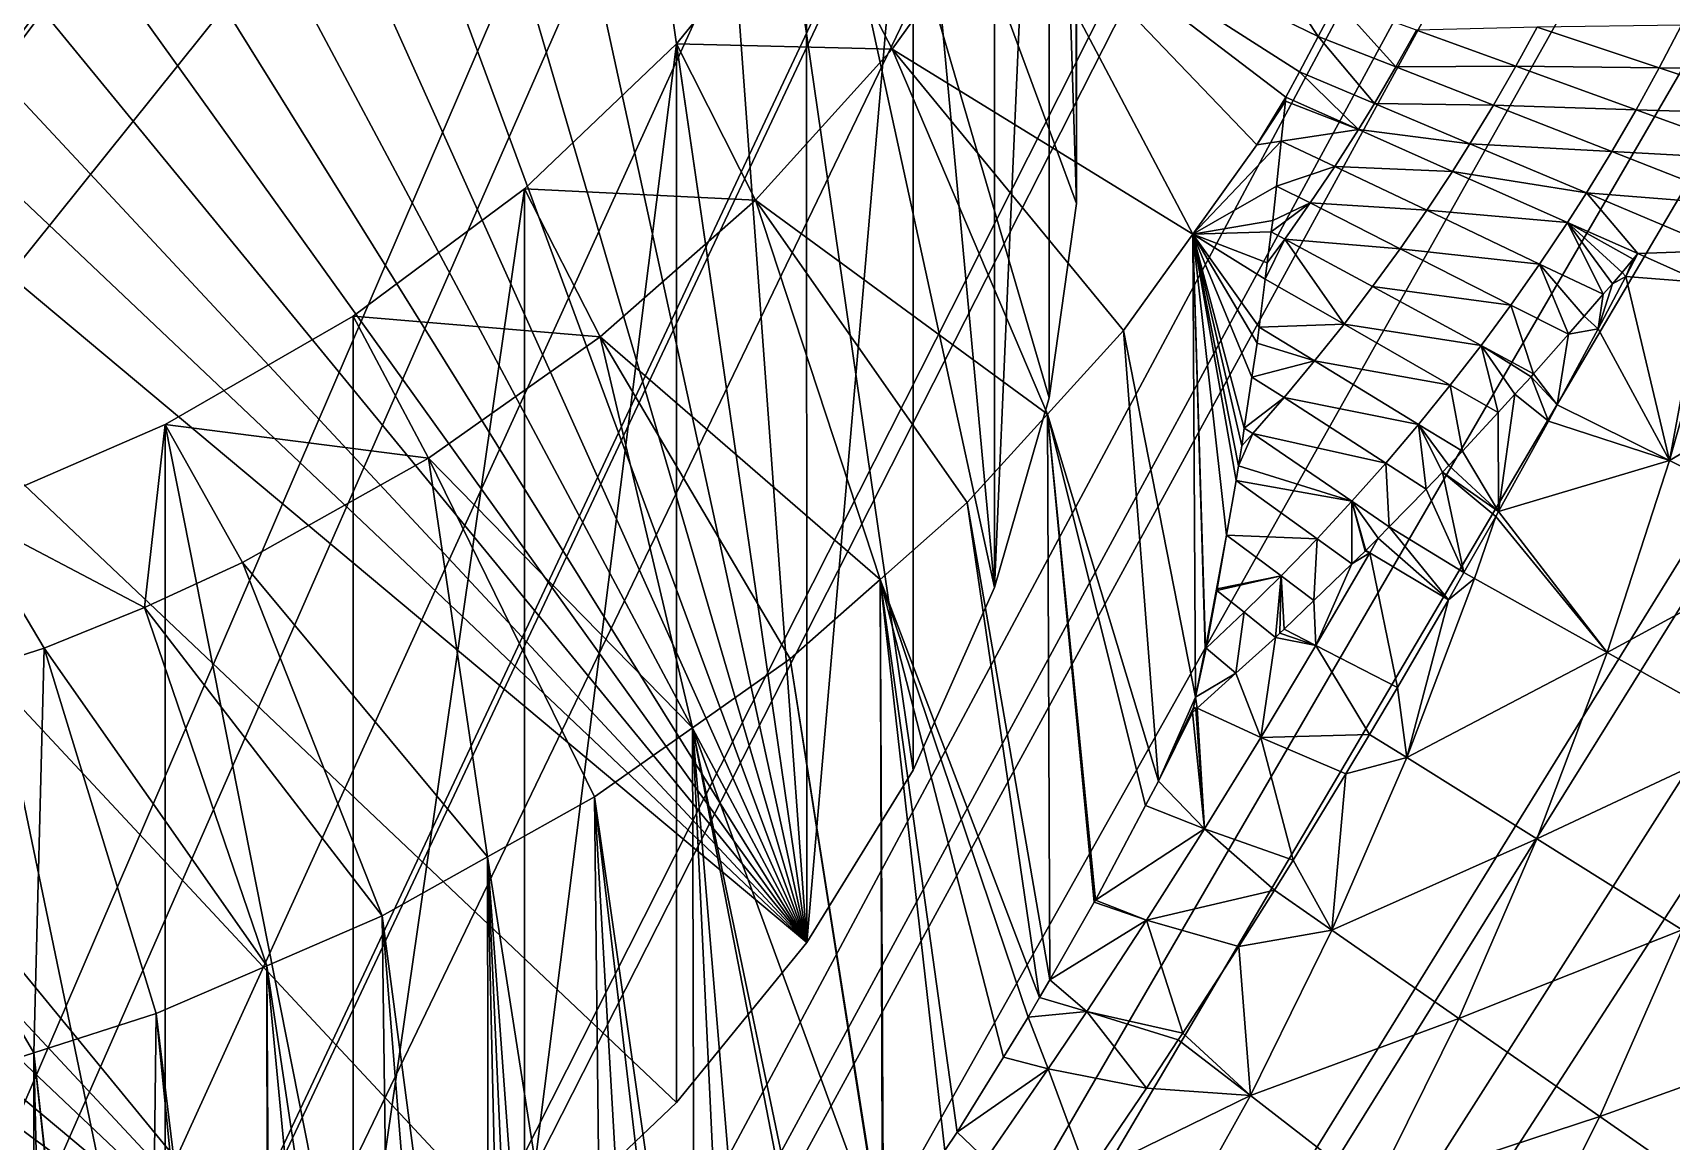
# Model space of a CAD drawing. Header units: metres. Extents: x -44.6 to 35.4, y -44.1 to 26.9.
# Drawn here: x -23.855 to -19.211, y 15.792 to 18.934 of the extents above; entities that cross this region are included whole.
import ezdxf

# ---------------------------------------------------------------- set-up
doc = ezdxf.new("R2010")
doc.units = ezdxf.units.M

msp = doc.modelspace()

# ---------------------------------------------------------------- linework, layer by layer
for points in [[(-25.93568, 23.221008, 94.34771), (-26.575577, 23.20302, 94.358101), (-21.661608, 16.355207, 98.311684)], [(-21.661608, 16.355207, 98.311684), (-25.298082, 23.170759, 94.376724), (-25.93568, 23.221008, 94.34771)], [(-21.661608, 16.355207, 98.311684), (-26.575577, 23.20302, 94.358101), (-27.208071, 23.117067, 94.407722)], [(-21.661608, 16.355207, 98.311684), (-24.672447, 23.053036, 94.444695), (-25.298082, 23.170759, 94.376724)], [(-27.208071, 23.117067, 94.407722), (-27.823574, 22.964453, 94.495834), (-21.661608, 16.355207, 98.311684)], [(-24.068256, 22.869621, 94.550583), (-24.672447, 23.053036, 94.444695), (-21.661608, 16.355207, 98.311684)], [(-21.661608, 16.355207, 98.311684), (-27.823574, 22.964453, 94.495834), (-28.412756, 22.747492, 94.621101)], [(-21.661608, 16.355207, 98.311684), (-23.494675, 22.623297, 94.692802), (-24.068256, 22.869621, 94.550583)], [(-28.412756, 22.747492, 94.621101), (-28.966686, 22.469471, 94.781616), (-21.661608, 16.355207, 98.311684)], [(-21.661608, 16.355207, 98.311684), (-22.960392, 22.317797, 94.869186), (-23.494675, 22.623297, 94.692802)], [(-22.946707, 15.130332, 99.018867), (-28.966686, 22.469471, 94.781616), (-29.476967, 22.134607, 94.974945)], [(-28.966686, 22.469471, 94.781616), (-22.461199, 15.491767, 98.810196), (-22.030657, 15.902132, 98.573265)], [(-28.966686, 22.469471, 94.781616), (-22.946707, 15.130332, 99.018867), (-22.461199, 15.491767, 98.810196)], [(-22.030657, 15.902132, 98.573265), (-21.661608, 16.355207, 98.311684), (-28.966686, 22.469471, 94.781616)], [(-22.473509, 21.95775, 95.077057), (-22.960392, 22.317797, 94.869186), (-21.661608, 16.355207, 98.311684)], [(-29.476967, 22.134607, 94.974945), (-29.935863, 21.747972, 95.198174), (-22.946707, 15.130332, 99.018867)], [(-20.897644, 22.004229, 101.978424), (-20.897642, 19.00423, 96.782272), (-20.896587, 18.449772, 97.102386)], [(-20.896587, 18.449772, 97.102386), (-20.896587, 21.449772, 102.298538), (-20.897644, 22.004229, 101.978424)], [(-21.661608, 16.355207, 98.311684), (-22.041407, 21.548616, 95.313271), (-22.473509, 21.95775, 95.077057)], [(-22.606426, 21.748842, 91.214554), (-32.586147, 15.548031, 91.214554), (-32.569546, 15.963713, 91.214554)], [(-32.582775, 15.131926, 91.214554), (-32.586147, 15.548031, 91.214554), (-22.606426, 21.748842, 91.214554)], [(-32.559437, 14.716676, 91.214554), (-32.582775, 15.131926, 91.214554), (-22.606426, 21.748842, 91.214554)], [(-22.606426, 21.748842, 91.214554), (-32.569546, 15.963713, 91.214554), (-32.533016, 16.377693, 91.214554)], [(-32.516205, 14.303558, 91.214554), (-32.559437, 14.716676, 91.214554), (-22.606426, 21.748842, 91.214554)], [(-22.606426, 21.748842, 91.214554), (-32.533016, 16.377693, 91.214554), (-32.476673, 16.788698, 91.214554)], [(-32.453209, 13.893842, 91.214554), (-32.516205, 14.303558, 91.214554), (-22.606426, 21.748842, 91.214554)], [(-22.606426, 21.748842, 91.214554), (-32.476673, 16.788698, 91.214554), (-32.400688, 17.195467, 91.214554)], [(-32.370647, 13.488786, 91.214554), (-32.453209, 13.893842, 91.214554), (-22.606426, 21.748842, 91.214554)], [(-22.606426, 21.748842, 91.214554), (-32.400688, 17.195467, 91.214554), (-32.305302, 17.596748, 91.214554)], [(-32.268772, 13.089636, 91.214554), (-32.370647, 13.488786, 91.214554), (-22.606426, 21.748842, 91.214554)], [(-22.606426, 21.748842, 91.214554), (-32.305302, 17.596748, 91.214554), (-32.1908, 17.99131, 91.214554)], [(-32.147896, 12.697619, 91.214554), (-32.268772, 13.089636, 91.214554), (-22.606426, 21.748842, 91.214554)], [(-22.606426, 21.748842, 91.214554), (-32.1908, 17.99131, 91.214554), (-32.057533, 18.377935, 91.214554)], [(-32.008389, 12.313941, 91.214554), (-32.147896, 12.697619, 91.214554), (-22.606426, 21.748842, 91.214554)], [(-22.606426, 21.748842, 91.214554), (-32.057533, 18.377935, 91.214554), (-31.90592, 18.75544, 91.214554)], [(-31.850681, 11.939779, 91.214554), (-32.008389, 12.313941, 91.214554), (-22.606426, 21.748842, 91.214554)], [(-22.606426, 21.748842, 91.214554), (-31.90592, 18.75544, 91.214554), (-31.73642, 19.12266, 91.214561)], [(-31.675259, 11.576286, 91.214554), (-31.850681, 11.939779, 91.214554), (-22.606426, 21.748842, 91.214554)], [(-31.482658, 11.224577, 91.214554), (-31.675259, 11.576286, 91.214554), (-22.606426, 21.748842, 91.214554)], [(-31.273474, 10.885734, 91.214554), (-31.482658, 11.224577, 91.214554), (-22.606426, 21.748842, 91.214554)], [(-31.048349, 10.560798, 91.214554), (-31.273474, 10.885734, 91.214554), (-22.606426, 21.748842, 91.214554)], [(-22.606426, 21.748842, 91.214554), (-30.812649, 10.256478, 91.214554), (-31.048349, 10.560798, 91.214554)], [(-30.812649, 10.256478, 91.214554), (-22.606426, 21.748842, 91.214554), (-22.129082, 21.408796, 91.214554)], [(-22.946707, 15.130332, 99.018867), (-29.935863, 21.747972, 95.198174), (-30.336418, 21.315434, 95.447899)], [(-22.041407, 21.548616, 95.313271), (-20.896587, 18.449772, 97.102386), (-20.897642, 19.00423, 96.782272)], [(-22.041407, 21.548616, 95.313271), (-21.129354, 17.361469, 97.730721), (-20.974216, 17.899405, 97.420143)], [(-20.974216, 17.899405, 97.420143), (-20.896587, 18.449772, 97.102386), (-22.041407, 21.548616, 95.313271)], [(-22.041407, 21.548616, 95.313271), (-21.661608, 16.355207, 98.311684), (-21.35965, 16.844124, 98.029411)], [(-21.35965, 16.844124, 98.029411), (-21.129354, 17.361469, 97.730721), (-22.041407, 21.548616, 95.313271)], [(-20.974216, 20.899405, 102.616295), (-20.896587, 21.449772, 102.298538), (-20.896587, 18.449772, 97.102386)], [(-22.129082, 21.408796, 91.214554), (-30.562969, 9.967408, 91.214554), (-30.812649, 10.256478, 91.214554)], [(-30.562969, 9.967408, 91.214554), (-22.129082, 21.408796, 91.214554), (-22.073425, 21.371313, 91.214554)], [(-22.073425, 21.371313, 91.214554), (-22.059523, 21.361952, 91.214554), (-30.562969, 9.967408, 91.214554)], [(-22.059523, 21.361952, 91.214554), (-21.645548, 21.083145, 91.214554), (-30.562969, 9.967408, 91.214554)], [(-30.336418, 21.315434, 95.447899), (-30.672558, 20.843542, 95.720345), (-22.946707, 15.130332, 99.018867)], [(-32.494915, -4.090965, 91.214554), (-21.645548, 21.083145, 91.214554), (-21.477617, 20.976406, 91.214554)], [(-30.562969, 9.967408, 91.214554), (-21.645548, 21.083145, 91.214554), (-32.494915, -4.090965, 91.214554)], [(-21.477617, 20.976406, 91.214554), (-21.155891, 20.771914, 91.214554), (-32.494915, -4.090965, 91.214554)], [(-21.129354, 17.361469, 97.730721), (-21.129354, 20.361469, 102.926872), (-20.974216, 20.899405, 102.616295)], [(-20.974216, 20.899405, 102.616295), (-20.974216, 17.899405, 97.420143), (-21.129354, 17.361469, 97.730721)], [(-20.896587, 18.449772, 97.102386), (-20.974216, 17.899405, 97.420143), (-20.974216, 20.899405, 102.616295)], [(-30.672558, 20.843542, 95.720345), (-30.939192, 20.339455, 96.011375), (-22.946707, 15.130332, 99.018867)], [(-32.494915, -4.090965, 91.214554), (-21.155891, 20.771914, 91.214554), (-20.875952, 20.604309, 91.214554)], [(-20.875952, 20.604309, 91.214554), (-20.860102, 20.594818, 91.214554), (-32.494915, -4.090965, 91.214554)], [(-20.860102, 20.594818, 91.214554), (-20.660181, 20.475122, 91.214554), (-32.494915, -4.090965, 91.214554)], [(-32.494915, -4.090965, 91.214554), (-20.660181, 20.475122, 91.214554), (-20.206511, 20.219816, 91.214554)], [(-21.35965, 19.844124, 103.225563), (-21.129354, 20.361469, 102.926872), (-21.129354, 17.361469, 97.730721)], [(-22.946707, 15.130332, 99.018867), (-30.939192, 20.339455, 96.011375), (-31.132275, 19.810812, 96.316589)], [(-20.206511, 20.219816, 91.214554), (-20.158503, 20.192801, 91.214554), (-32.494915, -4.090965, 91.214554)], [(-20.158503, 20.192801, 91.214554), (-19.650936, 19.924978, 91.214554), (-32.494915, -4.090965, 91.214554)], [(-32.494915, -4.090965, 91.214554), (-19.650936, 19.924978, 91.214554), (-19.514906, 19.857868, 91.214554)], [(-19.514906, 19.857868, 91.214554), (-19.447666, 19.824694, 91.214554), (-32.494915, -4.090965, 91.214554)], [(-21.661608, 16.355207, 98.311684), (-21.66161, 19.355207, 103.507835), (-21.35965, 19.844124, 103.225563)], [(-21.35965, 19.844124, 103.225563), (-21.35965, 16.844124, 98.029411), (-21.661608, 16.355207, 98.311684)], [(-21.129354, 17.361469, 97.730721), (-21.35965, 16.844124, 98.029411), (-21.35965, 19.844124, 103.225563)], [(-20.211655, 18.923191, 102.833504), (-20.816662, 19.839903, 103.227997), (-21.087421, 19.349184, 103.511314)], [(-20.211655, 18.923191, 102.833504), (-20.158617, 19.022753, 102.776024), (-20.816662, 19.839903, 103.227997)], [(-19.447666, 19.824694, 91.214554), (-19.137566, 19.671705, 91.214554), (-32.494915, -4.090965, 91.214554)], [(-22.946707, 15.130332, 99.018867), (-31.132275, 19.810812, 96.316589), (-31.248878, 19.265627, 96.631355)], [(-32.494915, -4.090965, 91.214554), (-19.137566, 19.671705, 91.214554), (-18.786144, 19.510136, 91.214554)], [(-18.786144, 19.510136, 91.214554), (-18.618469, 19.433048, 91.214554), (-32.494915, -4.090965, 91.214554)], [(-18.618469, 19.433048, 91.214554), (-18.093723, 19.209085, 91.214554), (-32.494915, -4.090965, 91.214554)], [(-21.418871, 18.887238, 103.778023), (-21.66161, 19.355207, 103.507835), (-22.030657, 18.902132, 103.769424)], [(-22.030657, 18.902132, 103.769424), (-21.66161, 19.355207, 103.507835), (-21.661608, 16.355207, 98.311684)], [(-21.418871, 18.887238, 103.778023), (-21.087421, 19.349184, 103.511314), (-21.66161, 19.355207, 103.507835)], [(-20.56732, 18.363358, 103.156723), (-21.087421, 19.349184, 103.511314), (-21.418871, 18.887238, 103.778023)], [(-21.087421, 19.349184, 103.511314), (-20.264975, 18.823101, 102.891289), (-20.211655, 18.923191, 102.833504)], [(-21.087421, 19.349184, 103.511314), (-20.385693, 18.616495, 103.010574), (-20.303434, 18.750904, 102.932968)], [(-20.303434, 18.750904, 102.932968), (-20.264975, 18.823101, 102.891289), (-21.087421, 19.349184, 103.511314)], [(-20.56732, 18.363358, 103.156723), (-20.385693, 18.616495, 103.010574), (-21.087421, 19.349184, 103.511314)], [(-31.248878, 19.265627, 96.631355), (-31.287239, 18.712164, 96.950897), (-22.946707, 15.130332, 99.018867)], [(-32.494915, -4.090965, 91.214554), (-18.093723, 19.209085, 91.214554), (-18.020308, 19.18013, 91.214554)], [(-18.020308, 19.18013, 91.214554), (-17.748207, 19.072813, 91.214554), (-32.494915, -4.090965, 91.214554)], [(-17.748207, 19.072813, 91.214554), (-17.563393, 18.999922, 91.214554), (-32.494915, -4.090965, 91.214554)], [(-32.494915, -4.090965, 91.214554), (-17.563393, 18.999922, 91.214554), (-8.667542, 15.624047, 91.214554)], [(-20.158617, 19.022753, 102.776024), (-20.211655, 18.923191, 102.833504), (-19.991432, 18.836857, 102.036125)], [(-19.991432, 18.836857, 102.036125), (-19.93317, 18.940912, 101.983482), (-20.158617, 19.022753, 102.776024)], [(-19.93317, 18.940912, 101.983482), (-19.651489, 18.838877, 101.21199), (-19.590614, 18.950043, 101.164253)], [(-19.244843, 18.834858, 100.425346), (-19.590614, 18.950043, 101.164253), (-19.651489, 18.838877, 101.21199)], [(-19.590614, 18.950043, 101.164253), (-19.244843, 18.834858, 100.425346), (-19.181837, 18.955366, 100.382637)], [(-18.774876, 18.831467, 99.681435), (-19.181837, 18.955366, 100.382637), (-19.244843, 18.834858, 100.425346)], [(-21.80699, 18.459673, 104.024872), (-22.030657, 18.902132, 103.769424), (-22.461199, 18.491766, 104.006348)], [(-22.030657, 18.902132, 103.769424), (-22.030657, 15.902132, 98.573265), (-22.461199, 15.491767, 98.810196)], [(-22.461199, 15.491767, 98.810196), (-22.461199, 18.491766, 104.006348), (-22.030657, 18.902132, 103.769424)], [(-22.030657, 18.902132, 103.769424), (-21.80699, 18.459673, 104.024872), (-21.418871, 18.887238, 103.778023)], [(-21.661608, 16.355207, 98.311684), (-22.030657, 15.902132, 98.573265), (-22.030657, 18.902132, 103.769424)], [(-20.211655, 18.923191, 102.833504), (-20.264975, 18.823101, 102.891289), (-20.052332, 18.733419, 102.088585)], [(-20.052332, 18.733419, 102.088585), (-19.991432, 18.836857, 102.036125), (-20.211655, 18.923191, 102.833504)], [(-19.651489, 18.838877, 101.21199), (-19.93317, 18.940912, 101.983482), (-19.991432, 18.836857, 102.036125)], [(-20.979021, 17.852465, 103.451683), (-21.418871, 18.887238, 103.778023), (-21.80699, 18.459673, 104.024872)], [(-21.418871, 18.887238, 103.778023), (-20.76366, 18.089716, 103.314713), (-20.56732, 18.363358, 103.156723)], [(-20.979021, 17.852465, 103.451683), (-20.76366, 18.089716, 103.314713), (-21.418871, 18.887238, 103.778023)], [(-20.264975, 18.823101, 102.891289), (-20.303434, 18.750904, 102.932968), (-20.097708, 18.659538, 102.126144)], [(-20.097708, 18.659538, 102.126144), (-20.052332, 18.733419, 102.088585), (-20.264975, 18.823101, 102.891289)], [(-19.715124, 18.728584, 101.259575), (-19.991432, 18.836857, 102.036125), (-20.052332, 18.733419, 102.088585)], [(-19.991432, 18.836857, 102.036125), (-19.715124, 18.728584, 101.259575), (-19.651489, 18.838877, 101.21199)], [(-19.310793, 18.715464, 100.467918), (-19.651489, 18.838877, 101.21199), (-19.715124, 18.728584, 101.259575)], [(-19.651489, 18.838877, 101.21199), (-19.310793, 18.715464, 100.467918), (-19.244843, 18.834858, 100.425346)], [(-18.842535, 18.700842, 99.718948), (-19.244843, 18.834858, 100.425346), (-19.310793, 18.715464, 100.467918)], [(-19.244843, 18.834858, 100.425346), (-18.842535, 18.700842, 99.718948), (-18.774876, 18.831467, 99.681435)], [(-20.304506, 18.739841, 102.917992), (-20.303434, 18.750904, 102.932968), (-20.385693, 18.616495, 103.010574)], [(-20.385693, 18.616495, 103.010574), (-20.316648, 18.626343, 102.768021), (-20.304506, 18.739841, 102.917992)], [(-20.097708, 18.659538, 102.126144), (-20.304506, 18.739841, 102.917992), (-20.316648, 18.626343, 102.768021)], [(-20.097708, 18.659538, 102.126144), (-20.303434, 18.750904, 102.932968), (-20.304506, 18.739841, 102.917992)], [(-19.781555, 18.619139, 101.307022), (-20.052332, 18.733419, 102.088585), (-20.097708, 18.659538, 102.126144)], [(-20.052332, 18.733419, 102.088585), (-19.781555, 18.619139, 101.307022), (-19.715124, 18.728584, 101.259575)], [(-19.379715, 18.597153, 100.510361), (-19.715124, 18.728584, 101.259575), (-19.781555, 18.619139, 101.307022)], [(-19.715124, 18.728584, 101.259575), (-19.379715, 18.597153, 100.510361), (-19.310793, 18.715464, 100.467918)], [(-22.946707, 15.130332, 99.018867), (-31.287239, 18.712164, 96.950897), (-31.246771, 18.158815, 97.27037)], [(-18.91341, 18.571518, 99.756348), (-19.310793, 18.715464, 100.467918), (-19.379715, 18.597153, 100.510361)], [(-19.310793, 18.715464, 100.467918), (-18.91341, 18.571518, 99.756348), (-18.842535, 18.700842, 99.718948)], [(-20.56732, 18.363358, 103.156723), (-20.330223, 18.499432, 102.600334), (-20.316648, 18.626343, 102.768021)], [(-20.385693, 18.616495, 103.010574), (-20.56732, 18.363358, 103.156723), (-20.316648, 18.626343, 102.768021)], [(-20.164713, 18.554916, 102.179459), (-20.316648, 18.626343, 102.768021), (-20.330223, 18.499432, 102.600334)], [(-20.316648, 18.626343, 102.768021), (-20.164713, 18.554916, 102.179459), (-20.097708, 18.659538, 102.126144)], [(-19.830992, 18.541086, 101.340996), (-20.097708, 18.659538, 102.126144), (-20.164713, 18.554916, 102.179459)], [(-20.097708, 18.659538, 102.126144), (-19.830992, 18.541086, 101.340996), (-19.781555, 18.619139, 101.307022)], [(-19.451647, 18.4799, 100.552696), (-19.781555, 18.619139, 101.307022), (-19.830992, 18.541086, 101.340996)], [(-19.781555, 18.619139, 101.307022), (-19.451647, 18.4799, 100.552696), (-19.379715, 18.597153, 100.510361)], [(-18.987526, 18.443472, 99.793655), (-19.379715, 18.597153, 100.510361), (-19.451647, 18.4799, 100.552696)], [(-19.379715, 18.597153, 100.510361), (-18.987526, 18.443472, 99.793655), (-18.91341, 18.571518, 99.756348)], [(-20.330223, 18.499432, 102.600334), (-20.234215, 18.4515, 102.2323), (-20.164713, 18.554916, 102.179459)], [(-19.903906, 18.430735, 101.389236), (-20.164713, 18.554916, 102.179459), (-20.234215, 18.4515, 102.2323)], [(-20.164713, 18.554916, 102.179459), (-19.903906, 18.430735, 101.389236), (-19.830992, 18.541086, 101.340996)], [(-19.505157, 18.396378, 100.583015), (-19.830992, 18.541086, 101.340996), (-19.903906, 18.430735, 101.389236)], [(-19.830992, 18.541086, 101.340996), (-19.505157, 18.396378, 100.583015), (-19.451647, 18.4799, 100.552696)], [(-22.247063, 18.071678, 104.248886), (-22.461199, 18.491766, 104.006348), (-22.946707, 18.130333, 104.215019)], [(-22.461199, 18.491766, 104.006348), (-22.461199, 15.491767, 98.810196), (-22.946707, 15.130332, 99.018867)], [(-22.946707, 15.130332, 99.018867), (-22.946707, 18.130333, 104.215019), (-22.461199, 18.491766, 104.006348)], [(-22.461199, 18.491766, 104.006348), (-22.247063, 18.071678, 104.248886), (-21.80699, 18.459673, 104.024872)], [(-20.34066, 18.401882, 102.471436), (-20.330223, 18.499432, 102.600334), (-20.56732, 18.363358, 103.156723)], [(-20.234215, 18.4515, 102.2323), (-20.330223, 18.499432, 102.600334), (-20.34066, 18.401882, 102.471436)], [(-21.45348, 17.384171, 103.722054), (-21.80699, 18.459673, 104.024872), (-22.247063, 18.071678, 104.248886)], [(-21.80699, 18.459673, 104.024872), (-21.206251, 17.60214, 103.596207), (-20.979021, 17.852465, 103.451683)], [(-21.45348, 17.384171, 103.722054), (-21.206251, 17.60214, 103.596207), (-21.80699, 18.459673, 104.024872)], [(-20.234215, 18.4515, 102.2323), (-20.34066, 18.401882, 102.471436), (-20.344776, 18.369619, 102.430862)], [(-20.344776, 18.369619, 102.430862), (-20.306257, 18.349237, 102.284698), (-20.234215, 18.4515, 102.2323)], [(-19.979425, 18.321863, 101.437065), (-20.234215, 18.4515, 102.2323), (-20.306257, 18.349237, 102.284698)], [(-20.234215, 18.4515, 102.2323), (-19.979425, 18.321863, 101.437065), (-19.903906, 18.430735, 101.389236)], [(-19.451647, 18.4799, 100.552696), (-19.505157, 18.396378, 100.583015), (-19.305691, 18.307791, 100.187416)], [(-19.451647, 18.4799, 100.552696), (-19.064911, 18.316679, 99.830872), (-18.987526, 18.443472, 99.793655)], [(-19.305691, 18.307791, 100.187416), (-19.064911, 18.316679, 99.830872), (-19.451647, 18.4799, 100.552696)], [(-20.56732, 18.363358, 103.156723), (-20.344776, 18.369619, 102.430862), (-20.34066, 18.401882, 102.471436)], [(-19.584045, 18.278435, 100.626091), (-19.903906, 18.430735, 101.389236), (-19.979425, 18.321863, 101.437065)], [(-19.903906, 18.430735, 101.389236), (-19.584045, 18.278435, 100.626091), (-19.505157, 18.396378, 100.583015)], [(-19.505157, 18.396378, 100.583015), (-19.584045, 18.278435, 100.626091), (-19.403606, 18.192825, 100.256943)], [(-19.505157, 18.396378, 100.583015), (-19.377907, 18.222221, 100.239731), (-19.350496, 18.254652, 100.219933)], [(-19.350496, 18.254652, 100.219933), (-19.318525, 18.29248, 100.196846), (-19.505157, 18.396378, 100.583015)], [(-19.403606, 18.192825, 100.256943), (-19.377907, 18.222221, 100.239731), (-19.505157, 18.396378, 100.583015)], [(-19.318525, 18.29248, 100.196846), (-19.305691, 18.307791, 100.187416), (-19.505157, 18.396378, 100.583015)], [(-20.55908, 17.051054, 100.89399), (-20.56732, 18.363358, 103.156723), (-20.76366, 18.089716, 103.314713)], [(-20.56732, 18.363358, 103.156723), (-20.356035, 18.28138, 102.319901), (-20.344776, 18.369619, 102.430862)], [(-20.56732, 18.363358, 103.156723), (-20.399464, 17.957933, 101.919235), (-20.384985, 18.054499, 102.034576)], [(-20.384985, 18.054499, 102.034576), (-20.379288, 18.09914, 102.090721), (-20.56732, 18.363358, 103.156723)], [(-20.56732, 18.363358, 103.156723), (-20.421186, 17.813076, 101.746201), (-20.399464, 17.957933, 101.919235)], [(-20.379288, 18.09914, 102.090721), (-20.361877, 18.235584, 102.262306), (-20.56732, 18.363358, 103.156723)], [(-20.56732, 18.363358, 103.156723), (-20.444471, 17.664516, 101.571312), (-20.437166, 17.706512, 101.618912)], [(-20.56732, 18.363358, 103.156723), (-20.471292, 17.510303, 101.396523), (-20.444471, 17.664516, 101.571312)], [(-20.437166, 17.706512, 101.618912), (-20.428644, 17.763346, 101.686798), (-20.56732, 18.363358, 103.156723)], [(-20.56732, 18.363358, 103.156723), (-20.531788, 17.187695, 101.040833), (-20.531544, 17.188915, 101.042152)], [(-20.531544, 17.188915, 101.042152), (-20.471292, 17.510303, 101.396523), (-20.56732, 18.363358, 103.156723)], [(-20.428644, 17.763346, 101.686798), (-20.421186, 17.813076, 101.746201), (-20.56732, 18.363358, 103.156723)], [(-20.361877, 18.235584, 102.262306), (-20.356035, 18.28138, 102.319901), (-20.56732, 18.363358, 103.156723)], [(-20.56732, 18.363358, 103.156723), (-20.55908, 17.051054, 100.89399), (-20.531788, 17.187695, 101.040833)], [(-20.306257, 18.349237, 102.284698), (-20.361877, 18.235584, 102.262306), (-20.138401, 18.108366, 101.531593)], [(-20.306257, 18.349237, 102.284698), (-20.356035, 18.28138, 102.319901), (-20.361877, 18.235584, 102.262306)], [(-20.356035, 18.28138, 102.319901), (-20.306257, 18.349237, 102.284698), (-20.344776, 18.369619, 102.430862)], [(-20.306257, 18.349237, 102.284698), (-20.057581, 18.214418, 101.484512), (-19.979425, 18.321863, 101.437065)], [(-20.138401, 18.108366, 101.531593), (-20.057581, 18.214418, 101.484512), (-20.306257, 18.349237, 102.284698)], [(-19.665703, 18.162243, 100.668808), (-19.979425, 18.321863, 101.437065), (-20.057581, 18.214418, 101.484512)], [(-19.979425, 18.321863, 101.437065), (-19.665703, 18.162243, 100.668808), (-19.584045, 18.278435, 100.626091)], [(-19.339422, 18.243391, 100.195091), (-19.305691, 18.307791, 100.187416), (-19.318525, 18.29248, 100.196846)], [(-19.122492, 18.226431, 99.857536), (-19.305691, 18.307791, 100.187416), (-19.339422, 18.243391, 100.195091)], [(-19.305691, 18.307791, 100.187416), (-19.122492, 18.226431, 99.857536), (-19.064911, 18.316679, 99.830872)], [(-19.584045, 18.278435, 100.626091), (-19.665703, 18.162243, 100.668808), (-19.502377, 18.079849, 100.323112)], [(-19.502377, 18.079849, 100.323112), (-19.457918, 18.130701, 100.293327), (-19.584045, 18.278435, 100.626091)], [(-19.457918, 18.130701, 100.293327), (-19.403606, 18.192825, 100.256943), (-19.584045, 18.278435, 100.626091)], [(-19.339422, 18.243391, 100.195091), (-19.350496, 18.254652, 100.219933), (-19.377907, 18.222221, 100.239731)], [(-19.318525, 18.29248, 100.196846), (-19.350496, 18.254652, 100.219933), (-19.339422, 18.243391, 100.195091)], [(-20.138401, 18.108366, 101.531593), (-20.361877, 18.235584, 102.262306), (-20.379288, 18.09914, 102.090721)], [(-19.750153, 18.047745, 100.711197), (-20.057581, 18.214418, 101.484512), (-20.138401, 18.108366, 101.531593)], [(-20.057581, 18.214418, 101.484512), (-19.750153, 18.047745, 100.711197), (-19.665703, 18.162243, 100.668808)], [(-19.377907, 18.222221, 100.239731), (-19.418255, 18.094347, 100.211113), (-19.339422, 18.243391, 100.195091)], [(-19.339422, 18.243391, 100.195091), (-19.418255, 18.094347, 100.211113), (-19.215719, 17.72193, 99.65786)], [(-19.377907, 18.222221, 100.239731), (-19.403606, 18.192825, 100.256943), (-19.418255, 18.094347, 100.211113)], [(-19.215719, 17.72193, 99.65786), (-19.122492, 18.226431, 99.857536), (-19.339422, 18.243391, 100.195091)], [(-19.215719, 17.72193, 99.65786), (-19.078848, 18.207047, 99.788811), (-19.122492, 18.226431, 99.857536)], [(-18.68568, 18.032434, 99.169647), (-19.078848, 18.207047, 99.788811), (-19.215719, 17.72193, 99.65786)], [(-31.246771, 18.158815, 97.27037), (-31.128092, 17.613966, 97.584938), (-22.946707, 15.130332, 99.018867)], [(-19.665703, 18.162243, 100.668808), (-19.750153, 18.047745, 100.711197), (-19.601048, 17.966984, 100.389214)], [(-19.601048, 17.966984, 100.389214), (-19.502377, 18.079849, 100.323112), (-19.665703, 18.162243, 100.668808)], [(-19.403606, 18.192825, 100.256943), (-19.457918, 18.130701, 100.293327), (-19.418255, 18.094347, 100.211113)], [(-22.733751, 17.727964, 104.447327), (-22.946707, 18.130333, 104.215019), (-23.479824, 17.823307, 104.392281)], [(-23.479824, 17.823307, 104.392281), (-22.946707, 18.130333, 104.215019), (-22.946707, 15.130332, 99.018867)], [(-22.946707, 18.130333, 104.215019), (-22.733751, 17.727964, 104.447327), (-22.247063, 18.071678, 104.248886)], [(-19.418255, 18.094347, 100.211113), (-19.457918, 18.130701, 100.293327), (-19.502377, 18.079849, 100.323112)], [(-21.984867, 16.964224, 103.964516), (-22.247063, 18.071678, 104.248886), (-22.733751, 17.727964, 104.447327)], [(-22.247063, 18.071678, 104.248886), (-21.70809, 17.159691, 103.851662), (-21.45348, 17.384171, 103.722054)], [(-21.984867, 16.964224, 103.964516), (-21.70809, 17.159691, 103.851662), (-22.247063, 18.071678, 104.248886)], [(-20.76366, 18.089716, 103.314713), (-20.979021, 17.852465, 103.451683), (-20.664099, 16.813074, 100.810867)], [(-20.76366, 18.089716, 103.314713), (-20.664099, 16.813074, 100.810867), (-20.55908, 17.051054, 100.89399)], [(-20.221914, 18.003679, 101.5783), (-20.379288, 18.09914, 102.090721), (-20.384985, 18.054499, 102.034576)], [(-20.379288, 18.09914, 102.090721), (-20.221914, 18.003679, 101.5783), (-20.138401, 18.108366, 101.531593)], [(-19.837412, 17.934908, 100.753273), (-20.138401, 18.108366, 101.531593), (-20.221914, 18.003679, 101.5783)], [(-20.138401, 18.108366, 101.531593), (-19.837412, 17.934908, 100.753273), (-19.750153, 18.047745, 100.711197)], [(-19.502377, 18.079849, 100.323112), (-19.601048, 17.966984, 100.389214), (-19.533991, 17.879677, 100.229187)], [(-19.502377, 18.079849, 100.323112), (-19.533991, 17.879677, 100.229187), (-19.418255, 18.094347, 100.211113)], [(-19.418255, 18.094347, 100.211113), (-19.533991, 17.879677, 100.229187), (-19.215719, 17.72193, 99.65786)], [(-20.221914, 18.003679, 101.5783), (-20.384985, 18.054499, 102.034576), (-20.399464, 17.957933, 101.919235)], [(-19.750153, 18.047745, 100.711197), (-19.837412, 17.934908, 100.753273), (-19.70195, 17.857378, 100.449173)], [(-19.70195, 17.857378, 100.449173), (-19.653971, 17.909292, 100.420929), (-19.750153, 18.047745, 100.711197)], [(-19.653971, 17.909292, 100.420929), (-19.608007, 17.959023, 100.393875), (-19.750153, 18.047745, 100.711197)], [(-19.608007, 17.959023, 100.393875), (-19.601048, 17.966984, 100.389214), (-19.750153, 18.047745, 100.711197)], [(-19.215719, 17.72193, 99.65786), (-18.783983, 17.507969, 98.997093), (-18.68568, 18.032434, 99.169647)], [(-20.399464, 17.957933, 101.919235), (-20.308159, 17.900335, 101.624649), (-20.221914, 18.003679, 101.5783)], [(-19.927504, 17.823698, 100.795029), (-20.221914, 18.003679, 101.5783), (-20.308159, 17.900335, 101.624649)], [(-20.221914, 18.003679, 101.5783), (-19.927504, 17.823698, 100.795029), (-19.837412, 17.934908, 100.753273)], [(-20.308159, 17.900335, 101.624649), (-20.399464, 17.957933, 101.919235), (-20.421186, 17.813076, 101.746201)], [(-19.837412, 17.934908, 100.753273), (-19.927504, 17.823698, 100.795029), (-19.80311, 17.747925, 100.508713)], [(-19.80311, 17.747925, 100.508713), (-19.70195, 17.857378, 100.449173), (-19.837412, 17.934908, 100.753273)], [(-19.608007, 17.959023, 100.393875), (-19.653971, 17.909292, 100.420929), (-19.559275, 17.832777, 100.233139)], [(-19.601048, 17.966984, 100.389214), (-19.608007, 17.959023, 100.393875), (-19.533991, 17.879677, 100.229187)], [(-19.559275, 17.832777, 100.233139), (-19.533991, 17.879677, 100.229187), (-19.608007, 17.959023, 100.393875)], [(-20.421186, 17.813076, 101.746201), (-20.397179, 17.798317, 101.670647), (-20.308159, 17.900335, 101.624649)], [(-20.020456, 17.714092, 100.836487), (-20.308159, 17.900335, 101.624649), (-20.397179, 17.798317, 101.670647)], [(-20.308159, 17.900335, 101.624649), (-20.020456, 17.714092, 100.836487), (-19.927504, 17.823698, 100.795029)], [(-19.653971, 17.909292, 100.420929), (-19.70195, 17.857378, 100.449173), (-19.700544, 17.577152, 100.24691)], [(-19.700544, 17.577152, 100.24691), (-19.559275, 17.832777, 100.233139), (-19.653971, 17.909292, 100.420929)], [(-19.215719, 17.72193, 99.65786), (-19.533991, 17.879677, 100.229187), (-19.559275, 17.832777, 100.233139)], [(-20.972559, 16.249601, 100.685638), (-20.979021, 17.852465, 103.451683), (-21.206251, 17.60214, 103.596207)], [(-20.979021, 17.852465, 103.451683), (-20.843105, 16.475168, 100.740036), (-20.70076, 16.743868, 100.796364)], [(-20.70076, 16.743868, 100.796364), (-20.664099, 16.813074, 100.810867), (-20.979021, 17.852465, 103.451683)], [(-20.979021, 17.852465, 103.451683), (-20.972559, 16.249601, 100.685638), (-20.846527, 16.469206, 100.738602)], [(-20.846527, 16.469206, 100.738602), (-20.843105, 16.475168, 100.740036), (-20.979021, 17.852465, 103.451683)], [(-19.700544, 17.577152, 100.24691), (-19.70195, 17.857378, 100.449173), (-19.80311, 17.747925, 100.508713)], [(-23.479824, 17.823307, 104.392281), (-24.052465, 17.575346, 104.535439), (-23.538128, 17.304388, 104.691879)], [(-24.052465, 17.575346, 104.535439), (-23.479824, 17.823307, 104.392281), (-23.479824, 14.823307, 99.196129)], [(-23.538128, 17.304388, 104.691879), (-23.261148, 17.432705, 104.617798), (-23.479824, 17.823307, 104.392281)], [(-23.479824, 17.823307, 104.392281), (-23.261148, 17.432705, 104.617798), (-22.733751, 17.727964, 104.447327)], [(-22.946707, 15.130332, 99.018867), (-23.479824, 14.823307, 99.196129), (-23.479824, 17.823307, 104.392281)], [(-20.397179, 17.798317, 101.670647), (-20.428644, 17.763346, 101.686798), (-20.437166, 17.706512, 101.618912)], [(-20.437166, 17.706512, 101.618912), (-20.116306, 17.606073, 100.877632), (-20.397179, 17.798317, 101.670647)], [(-20.428644, 17.763346, 101.686798), (-20.397179, 17.798317, 101.670647), (-20.421186, 17.813076, 101.746201)], [(-20.397179, 17.798317, 101.670647), (-20.116306, 17.606073, 100.877632), (-20.020456, 17.714092, 100.836487)], [(-19.927504, 17.823698, 100.795029), (-20.020456, 17.714092, 100.836487), (-19.906107, 17.640421, 100.564224)], [(-19.906107, 17.640421, 100.564224), (-19.859442, 17.688089, 100.540428), (-19.927504, 17.823698, 100.795029)], [(-19.859442, 17.688089, 100.540428), (-19.841059, 17.706867, 100.531052), (-19.927504, 17.823698, 100.795029)], [(-19.841059, 17.706867, 100.531052), (-19.80311, 17.747925, 100.508713), (-19.927504, 17.823698, 100.795029)], [(-19.215719, 17.72193, 99.65786), (-19.559275, 17.832777, 100.233139), (-19.700544, 17.577152, 100.24691)], [(-19.700544, 17.577152, 100.24691), (-19.80311, 17.747925, 100.508713), (-19.841059, 17.706867, 100.531052)], [(-22.733751, 17.727964, 104.447327), (-23.261148, 17.432705, 104.617798), (-22.566654, 16.597786, 104.176071)], [(-22.733751, 17.727964, 104.447327), (-22.263086, 16.767736, 104.07795), (-21.984867, 16.964224, 103.964516)], [(-22.566654, 16.597786, 104.176071), (-22.263086, 16.767736, 104.07795), (-22.733751, 17.727964, 104.447327)], [(-20.116306, 17.606073, 100.877632), (-20.437166, 17.706512, 101.618912), (-20.444471, 17.664516, 101.571312)], [(-20.020456, 17.714092, 100.836487), (-20.116306, 17.606073, 100.877632), (-20.010397, 17.533894, 100.617416)], [(-20.010397, 17.533894, 100.617416), (-19.906107, 17.640421, 100.564224), (-20.020456, 17.714092, 100.836487)], [(-19.841059, 17.706867, 100.531052), (-19.859442, 17.688089, 100.540428), (-19.700544, 17.577152, 100.24691)], [(-19.700544, 17.577152, 100.24691), (-19.392365, 17.176933, 99.514656), (-19.215719, 17.72193, 99.65786)], [(-18.783983, 17.507969, 98.997093), (-19.215719, 17.72193, 99.65786), (-19.392365, 17.176933, 99.514656)], [(-20.21509, 17.499622, 100.91848), (-20.444471, 17.664516, 101.571312), (-20.471292, 17.510303, 101.396523)], [(-20.444471, 17.664516, 101.571312), (-20.21509, 17.499622, 100.91848), (-20.116306, 17.606073, 100.877632)], [(-19.859442, 17.688089, 100.540428), (-19.906107, 17.640421, 100.564224), (-19.798796, 17.403749, 100.250916)], [(-19.798796, 17.403749, 100.250916), (-19.708481, 17.563145, 100.247231), (-19.859442, 17.688089, 100.540428)], [(-19.708481, 17.563145, 100.247231), (-19.700544, 17.577152, 100.24691), (-19.859442, 17.688089, 100.540428)], [(-24.052465, 14.575346, 99.339287), (-23.479824, 14.823307, 99.196129), (-31.128092, 17.613966, 97.584938)], [(-23.479824, 14.823307, 99.196129), (-22.946707, 15.130332, 99.018867), (-31.128092, 17.613966, 97.584938)], [(-21.206251, 17.60214, 103.596207), (-21.45348, 17.384171, 103.722054), (-21.001417, 16.199316, 100.673515)], [(-21.206251, 17.60214, 103.596207), (-21.001417, 16.199316, 100.673515), (-20.972559, 16.249601, 100.685638)], [(-20.116306, 17.606073, 100.877632), (-20.21509, 17.499622, 100.91848), (-20.116032, 17.428213, 100.668434)], [(-20.116306, 17.606073, 100.877632), (-20.076578, 17.466293, 100.651169), (-20.042065, 17.501547, 100.633568)], [(-20.116306, 17.606073, 100.877632), (-20.078135, 17.464703, 100.65197), (-20.076578, 17.466293, 100.651169)], [(-20.116032, 17.428213, 100.668434), (-20.078135, 17.464703, 100.65197), (-20.116306, 17.606073, 100.877632)], [(-20.042065, 17.501547, 100.633568), (-20.010397, 17.533894, 100.617416), (-20.116306, 17.606073, 100.877632)], [(-19.906107, 17.640421, 100.564224), (-20.010397, 17.533894, 100.617416), (-19.798796, 17.403749, 100.250916)], [(-24.412035, 17.001247, 104.866898), (-23.822849, 17.189482, 104.758217), (-24.052465, 17.575346, 104.535439)], [(-24.052465, 17.575346, 104.535439), (-23.822849, 17.189482, 104.758217), (-23.538128, 17.304388, 104.691879)], [(-23.479824, 14.823307, 99.196129), (-24.052465, 14.575346, 99.339287), (-24.052465, 17.575346, 104.535439)], [(-19.798796, 17.403749, 100.250916), (-19.768749, 17.386976, 100.192612), (-19.708481, 17.563145, 100.247231)], [(-19.708481, 17.563145, 100.247231), (-19.768749, 17.386976, 100.192612), (-19.392365, 17.176933, 99.514656)], [(-19.392365, 17.176933, 99.514656), (-19.700544, 17.577152, 100.24691), (-19.708481, 17.563145, 100.247231)], [(-20.471292, 17.510303, 101.396523), (-20.531544, 17.188915, 101.042152), (-20.498724, 17.35323, 101.218735)], [(-20.498724, 17.35323, 101.218735), (-20.497877, 17.35747, 101.223297), (-20.471292, 17.510303, 101.396523)], [(-20.316851, 17.39473, 100.959023), (-20.471292, 17.510303, 101.396523), (-20.497877, 17.35747, 101.223297)], [(-20.471292, 17.510303, 101.396523), (-20.316851, 17.39473, 100.959023), (-20.21509, 17.499622, 100.91848)], [(-19.842764, 17.326151, 100.252716), (-20.010397, 17.533894, 100.617416), (-20.042065, 17.501547, 100.633568)], [(-20.010397, 17.533894, 100.617416), (-19.842764, 17.326151, 100.252716), (-19.798796, 17.403749, 100.250916)], [(-20.21509, 17.499622, 100.91848), (-20.316851, 17.39473, 100.959023), (-20.224024, 17.324238, 100.715355)], [(-20.224024, 17.324238, 100.715355), (-20.116032, 17.428213, 100.668434), (-20.21509, 17.499622, 100.91848)], [(-20.065481, 17.459696, 100.635201), (-20.078135, 17.464703, 100.65197), (-20.116032, 17.428213, 100.668434)], [(-20.065481, 17.459696, 100.635201), (-20.076578, 17.466293, 100.651169), (-20.078135, 17.464703, 100.65197)], [(-20.076578, 17.466293, 100.651169), (-20.065481, 17.459696, 100.635201), (-20.042065, 17.501547, 100.633568)], [(-20.042065, 17.501547, 100.633568), (-20.065481, 17.459696, 100.635201), (-19.842764, 17.326151, 100.252716)], [(-19.392365, 17.176933, 99.514656), (-18.969671, 16.941046, 98.873497), (-18.783983, 17.507969, 98.997093)], [(-22.864502, 16.431036, 104.272346), (-23.261148, 17.432705, 104.617798), (-23.538128, 17.304388, 104.691879)], [(-23.261148, 17.432705, 104.617798), (-22.864502, 16.431036, 104.272346), (-22.566654, 16.597786, 104.176071)], [(-20.218414, 17.196741, 100.632774), (-20.116032, 17.428213, 100.668434), (-20.224024, 17.324238, 100.715355)], [(-20.065481, 17.459696, 100.635201), (-20.218414, 17.196741, 100.632774), (-19.986685, 17.078508, 100.250717)], [(-20.116032, 17.428213, 100.668434), (-20.218414, 17.196741, 100.632774), (-20.065481, 17.459696, 100.635201)], [(-19.986685, 17.078508, 100.250717), (-19.842764, 17.326151, 100.252716), (-20.065481, 17.459696, 100.635201)], [(-21.446482, 15.501233, 100.474464), (-21.45348, 17.384171, 103.722054), (-21.70809, 17.159691, 103.851662)], [(-21.45348, 17.384171, 103.722054), (-21.033506, 16.143404, 100.660027), (-21.001417, 16.199316, 100.673515)], [(-21.45348, 17.384171, 103.722054), (-21.235186, 15.817881, 100.571136), (-21.10334, 16.030687, 100.62925)], [(-21.45348, 17.384171, 103.722054), (-21.446482, 15.501233, 100.474464), (-21.443817, 15.505226, 100.475685)], [(-21.443817, 15.505226, 100.475685), (-21.269667, 15.766209, 100.555359), (-21.45348, 17.384171, 103.722054)], [(-21.269667, 15.766209, 100.555359), (-21.235186, 15.817881, 100.571136), (-21.45348, 17.384171, 103.722054)], [(-21.10334, 16.030687, 100.62925), (-21.033506, 16.143404, 100.660027), (-21.45348, 17.384171, 103.722054)], [(-20.316851, 17.39473, 100.959023), (-20.497877, 17.35747, 101.223297), (-20.498724, 17.35323, 101.218735)], [(-20.498724, 17.35323, 101.218735), (-20.421638, 17.291393, 100.99926), (-20.316851, 17.39473, 100.959023)], [(-20.316851, 17.39473, 100.959023), (-20.421638, 17.291393, 100.99926), (-20.332895, 17.220135, 100.761742)], [(-20.332895, 17.220135, 100.761742), (-20.320141, 17.231693, 100.757118), (-20.316851, 17.39473, 100.959023)], [(-20.316851, 17.39473, 100.959023), (-20.320141, 17.231693, 100.757118), (-20.30793, 17.24345, 100.751816)], [(-20.30793, 17.24345, 100.751816), (-20.224024, 17.324238, 100.715355), (-20.316851, 17.39473, 100.959023)], [(-19.392365, 17.176933, 99.514656), (-19.768749, 17.386976, 100.192612), (-19.960737, 16.879511, 100.036079)], [(-19.960737, 16.879511, 100.036079), (-19.768749, 17.386976, 100.192612), (-19.842764, 17.326151, 100.252716)], [(-19.768749, 17.386976, 100.192612), (-19.798796, 17.403749, 100.250916), (-19.842764, 17.326151, 100.252716)], [(-20.498724, 17.35323, 101.218735), (-20.531544, 17.188915, 101.042152), (-20.529509, 17.189611, 101.039177)], [(-20.529509, 17.189611, 101.039177), (-20.421638, 17.291393, 100.99926), (-20.498724, 17.35323, 101.218735)], [(-20.224024, 17.324238, 100.715355), (-20.30793, 17.24345, 100.751816), (-20.218414, 17.196741, 100.632774)], [(-19.842764, 17.326151, 100.252716), (-19.986685, 17.078508, 100.250717), (-19.960737, 16.879511, 100.036079)], [(-23.191694, 16.289358, 104.354149), (-23.538128, 17.304388, 104.691879), (-23.822849, 17.189482, 104.758217)], [(-23.538128, 17.304388, 104.691879), (-23.191694, 16.289358, 104.354149), (-22.864502, 16.431036, 104.272346)], [(-20.421638, 17.291393, 100.99926), (-20.529509, 17.189611, 101.039177), (-20.445116, 17.11841, 100.802368)], [(-20.445116, 17.11841, 100.802368), (-20.332895, 17.220135, 100.761742), (-20.421638, 17.291393, 100.99926)], [(-20.218414, 17.196741, 100.632774), (-20.320141, 17.231693, 100.757118), (-20.332895, 17.220135, 100.761742)], [(-20.218414, 17.196741, 100.632774), (-20.30793, 17.24345, 100.751816), (-20.320141, 17.231693, 100.757118)], [(-23.822849, 17.189482, 104.758217), (-24.412035, 17.001247, 104.866898), (-23.852308, 16.04273, 104.496536)], [(-23.852308, 16.04273, 104.496536), (-23.505039, 16.153677, 104.43248), (-23.822849, 17.189482, 104.758217)], [(-23.822849, 17.189482, 104.758217), (-23.505039, 16.153677, 104.43248), (-23.191694, 16.289358, 104.354149)], [(-20.55908, 17.051054, 100.89399), (-20.445116, 17.11841, 100.802368), (-20.529509, 17.189611, 101.039177)], [(-20.529509, 17.189611, 101.039177), (-20.531788, 17.187695, 101.040833), (-20.55908, 17.051054, 100.89399)], [(-20.531788, 17.187695, 101.040833), (-20.529509, 17.189611, 101.039177), (-20.531544, 17.188915, 101.042152)], [(-20.332895, 17.220135, 100.761742), (-20.445116, 17.11841, 100.802368), (-20.374365, 16.936184, 100.620911)], [(-20.332895, 17.220135, 100.761742), (-20.374365, 16.936184, 100.620911), (-20.218414, 17.196741, 100.632774)], [(-20.066116, 16.945316, 100.245438), (-20.218414, 17.196741, 100.632774), (-20.374365, 16.936184, 100.620911)], [(-20.066116, 16.945316, 100.245438), (-19.986685, 17.078508, 100.250717), (-20.218414, 17.196741, 100.632774)], [(-21.70809, 17.159691, 103.851662), (-21.984867, 16.964224, 103.964516), (-21.448133, 15.498759, 100.473709)], [(-21.70809, 17.159691, 103.851662), (-21.448133, 15.498759, 100.473709), (-21.446482, 15.501233, 100.474464)], [(-19.960737, 16.879511, 100.036079), (-19.591709, 16.648985, 99.377449), (-19.392365, 17.176933, 99.514656)], [(-18.969671, 16.941046, 98.873497), (-19.392365, 17.176933, 99.514656), (-19.591709, 16.648985, 99.377449)], [(-20.554647, 17.019123, 100.842033), (-20.445116, 17.11841, 100.802368), (-20.55908, 17.051054, 100.89399)], [(-20.445116, 17.11841, 100.802368), (-20.554647, 17.019123, 100.842033), (-20.374365, 16.936184, 100.620911)], [(-20.664099, 16.813074, 100.810867), (-20.564953, 17.02165, 100.862389), (-20.55908, 17.051054, 100.89399)], [(-20.554647, 17.019123, 100.842033), (-20.55908, 17.051054, 100.89399), (-20.564953, 17.02165, 100.862389)], [(-19.986685, 17.078508, 100.250717), (-20.066116, 16.945316, 100.245438), (-19.960737, 16.879511, 100.036079)], [(-24.412035, 17.001247, 104.866898), (-24.176918, 15.939023, 104.556412), (-23.852308, 16.04273, 104.496536)], [(-20.664099, 16.813074, 100.810867), (-20.567848, 17.007156, 100.846809), (-20.564953, 17.02165, 100.862389)], [(-20.567848, 17.007156, 100.846809), (-20.664099, 16.813074, 100.810867), (-20.534046, 16.677076, 100.599533)], [(-20.558113, 17.015982, 100.843285), (-20.564953, 17.02165, 100.862389), (-20.567848, 17.007156, 100.846809)], [(-20.534046, 16.677076, 100.599533), (-20.558113, 17.015982, 100.843285), (-20.567848, 17.007156, 100.846809)], [(-20.564953, 17.02165, 100.862389), (-20.558113, 17.015982, 100.843285), (-20.554647, 17.019123, 100.842033)], [(-20.554647, 17.019123, 100.842033), (-20.558113, 17.015982, 100.843285), (-20.534046, 16.677076, 100.599533)], [(-20.534046, 16.677076, 100.599533), (-20.374365, 16.936184, 100.620911), (-20.554647, 17.019123, 100.842033)], [(-21.979794, 14.795076, 100.219849), (-21.984867, 16.964224, 103.964516), (-22.263086, 16.767736, 104.07795)], [(-21.984867, 16.964224, 103.964516), (-21.646969, 15.220638, 100.380234), (-21.627405, 15.248001, 100.389427)], [(-21.984867, 16.964224, 103.964516), (-21.887478, 14.906842, 100.264824), (-21.820786, 14.993855, 100.296829)], [(-21.984867, 16.964224, 103.964516), (-21.979794, 14.795076, 100.219849), (-21.887478, 14.906842, 100.264824)], [(-21.820786, 14.993855, 100.296829), (-21.646969, 15.220638, 100.380234), (-21.984867, 16.964224, 103.964516)], [(-21.627405, 15.248001, 100.389427), (-21.448133, 15.498759, 100.473709), (-21.984867, 16.964224, 103.964516)], [(-20.374365, 16.936184, 100.620911), (-20.534046, 16.677076, 100.599533), (-20.282845, 16.588446, 100.223442)], [(-20.374365, 16.936184, 100.620911), (-20.133099, 16.833, 100.240982), (-20.066116, 16.945316, 100.245438)], [(-20.282845, 16.588446, 100.223442), (-20.133099, 16.833, 100.240982), (-20.374365, 16.936184, 100.620911)], [(-19.960737, 16.879511, 100.036079), (-20.066116, 16.945316, 100.245438), (-20.133099, 16.833, 100.240982)], [(-19.591709, 16.648985, 99.377449), (-19.179768, 16.391655, 98.755188), (-18.969671, 16.941046, 98.873497)], [(-19.591709, 16.648985, 99.377449), (-19.960737, 16.879511, 100.036079), (-20.172762, 16.390451, 99.88652)], [(-20.172762, 16.390451, 99.88652), (-19.960737, 16.879511, 100.036079), (-20.133099, 16.833, 100.240982)], [(-20.664099, 16.813074, 100.810867), (-20.70076, 16.743868, 100.796364), (-20.534046, 16.677076, 100.599533)], [(-20.133099, 16.833, 100.240982), (-20.282845, 16.588446, 100.223442), (-20.172762, 16.390451, 99.88652)], [(-22.237343, 14.492, 100.093925), (-22.263086, 16.767736, 104.07795), (-22.566654, 16.597786, 104.176071)], [(-22.263086, 16.767736, 104.07795), (-22.023785, 14.741817, 100.198418), (-21.979794, 14.795076, 100.219849)], [(-22.263086, 16.767736, 104.07795), (-22.237343, 14.492, 100.093925), (-22.138172, 14.603326, 100.142693)], [(-22.138172, 14.603326, 100.142693), (-22.023785, 14.741817, 100.198418), (-22.263086, 16.767736, 104.07795)], [(-20.534046, 16.677076, 100.599533), (-20.70076, 16.743868, 100.796364), (-20.843105, 16.475168, 100.740036)], [(-20.843105, 16.475168, 100.740036), (-20.698229, 16.418526, 100.568459), (-20.534046, 16.677076, 100.599533)], [(-20.33596, 16.504026, 100.214638), (-20.534046, 16.677076, 100.599533), (-20.698229, 16.418526, 100.568459)], [(-20.33596, 16.504026, 100.214638), (-20.282845, 16.588446, 100.223442), (-20.534046, 16.677076, 100.599533)], [(-20.172762, 16.390451, 99.88652), (-19.812862, 16.139862, 99.246475), (-19.591709, 16.648985, 99.377449)], [(-19.179768, 16.391655, 98.755188), (-19.591709, 16.648985, 99.377449), (-19.812862, 16.139862, 99.246475)], [(-22.562351, 14.140763, 99.933723), (-22.566654, 16.597786, 104.176071), (-22.864502, 16.431036, 104.272346)], [(-22.566654, 16.597786, 104.176071), (-22.399075, 14.310445, 100.014397), (-22.237343, 14.492, 100.093925)], [(-22.566654, 16.597786, 104.176071), (-22.460791, 14.246308, 99.983902), (-22.399075, 14.310445, 100.014397)], [(-22.566654, 16.597786, 104.176071), (-22.51129, 14.193829, 99.958954), (-22.460791, 14.246308, 99.983902)], [(-22.566654, 16.597786, 104.176071), (-22.562351, 14.140763, 99.933723), (-22.51129, 14.193829, 99.958954)], [(-20.282845, 16.588446, 100.223442), (-20.33596, 16.504026, 100.214638), (-20.172762, 16.390451, 99.88652)], [(-20.698229, 16.418526, 100.568459), (-20.436829, 16.34371, 100.197914), (-20.33596, 16.504026, 100.214638)], [(-20.172762, 16.390451, 99.88652), (-20.33596, 16.504026, 100.214638), (-20.436829, 16.34371, 100.197914)], [(-20.698229, 16.418526, 100.568459), (-20.846527, 16.469206, 100.738602), (-20.972559, 16.249601, 100.685638)], [(-20.843105, 16.475168, 100.740036), (-20.846527, 16.469206, 100.738602), (-20.698229, 16.418526, 100.568459)], [(-22.83036, 13.874928, 99.80117), (-22.864502, 16.431036, 104.272346), (-23.191694, 16.289358, 104.354149)], [(-22.864502, 16.431036, 104.272346), (-22.670246, 14.028637, 99.880417), (-22.562351, 14.140763, 99.933723)], [(-22.864502, 16.431036, 104.272346), (-22.83036, 13.874928, 99.80117), (-22.670246, 14.028637, 99.880417)], [(-20.972559, 16.249601, 100.685638), (-20.867445, 16.160118, 100.527489), (-20.698229, 16.418526, 100.568459)], [(-20.698229, 16.418526, 100.568459), (-20.867445, 16.160118, 100.527489), (-20.595737, 16.098118, 100.164154)], [(-20.595737, 16.098118, 100.164154), (-20.436829, 16.34371, 100.197914), (-20.698229, 16.418526, 100.568459)], [(-20.403913, 15.921333, 99.744194), (-20.172762, 16.390451, 99.88652), (-20.436829, 16.34371, 100.197914)], [(-19.812862, 16.139862, 99.246475), (-20.172762, 16.390451, 99.88652), (-20.403913, 15.921333, 99.744194)], [(-19.812862, 16.139862, 99.246475), (-19.413322, 15.861673, 98.642365), (-19.179768, 16.391655, 98.755188)], [(-18.727484, 16.109121, 98.173172), (-19.179768, 16.391655, 98.755188), (-19.413322, 15.861673, 98.642365)], [(-20.436829, 16.34371, 100.197914), (-20.595737, 16.098118, 100.164154), (-20.403913, 15.921333, 99.744194)], [(-23.187845, 13.549629, 99.62426), (-23.191694, 16.289358, 104.354149), (-23.505039, 16.153677, 104.43248)], [(-23.191694, 16.289358, 104.354149), (-22.950979, 13.759134, 99.741478), (-22.83036, 13.874928, 99.80117)], [(-23.191694, 16.289358, 104.354149), (-23.175642, 13.560422, 99.630302), (-22.950979, 13.759134, 99.741478)], [(-23.191694, 16.289358, 104.354149), (-23.187845, 13.549629, 99.62426), (-23.175642, 13.560422, 99.630302)], [(-20.972559, 16.249601, 100.685638), (-21.001417, 16.199316, 100.673515), (-20.867445, 16.160118, 100.527489)], [(-20.867445, 16.160118, 100.527489), (-21.001417, 16.199316, 100.673515), (-21.033506, 16.143404, 100.660027)], [(-23.540039, 13.259686, 99.450005), (-23.505039, 16.153677, 104.43248), (-23.852308, 16.04273, 104.496536)], [(-23.505039, 16.153677, 104.43248), (-23.540039, 13.259686, 99.450005), (-23.240952, 13.502658, 99.597977)], [(-23.505039, 16.153677, 104.43248), (-23.240952, 13.502658, 99.597977), (-23.187845, 13.549629, 99.62426)], [(-21.033506, 16.143404, 100.660027), (-21.10334, 16.030687, 100.62925), (-20.976976, 15.997094, 100.496475)], [(-20.976976, 15.997094, 100.496475), (-20.867445, 16.160118, 100.527489), (-21.033506, 16.143404, 100.660027)], [(-20.867445, 16.160118, 100.527489), (-20.976976, 15.997094, 100.496475), (-20.698788, 15.94255, 100.138519)], [(-20.698788, 15.94255, 100.138519), (-20.608158, 16.079367, 100.161064), (-20.867445, 16.160118, 100.527489)], [(-20.608158, 16.079367, 100.161064), (-20.595737, 16.098118, 100.164154), (-20.867445, 16.160118, 100.527489)], [(-20.403913, 15.921333, 99.744194), (-20.05485, 15.651211, 99.121964), (-19.812862, 16.139862, 99.246475)], [(-19.413322, 15.861673, 98.642365), (-19.812862, 16.139862, 99.246475), (-20.05485, 15.651211, 99.121964)], [(-20.403913, 15.921333, 99.744194), (-20.608158, 16.079367, 100.161064), (-20.698788, 15.94255, 100.138519)], [(-20.595737, 16.098118, 100.164154), (-20.608158, 16.079367, 100.161064), (-20.403913, 15.921333, 99.744194)], [(-19.413322, 15.861673, 98.642365), (-18.976549, 15.557558, 98.077812), (-18.727484, 16.109121, 98.173172)], [(-23.849348, 13.031414, 99.296722), (-23.852308, 16.04273, 104.496536), (-24.176918, 15.939023, 104.556412)], [(-23.852308, 16.04273, 104.496536), (-23.55011, 13.252127, 99.445015), (-23.540039, 13.259686, 99.450005)], [(-23.852308, 16.04273, 104.496536), (-23.849348, 13.031414, 99.296722), (-23.78252, 13.077692, 99.329926)], [(-23.78252, 13.077692, 99.329926), (-23.55011, 13.252127, 99.445015), (-23.852308, 16.04273, 104.496536)], [(-20.976976, 15.997094, 100.496475), (-21.10334, 16.030687, 100.62925), (-21.235186, 15.817881, 100.571136)], [(-21.235186, 15.817881, 100.571136), (-21.154119, 15.740285, 100.439407), (-20.976976, 15.997094, 100.496475)], [(-20.976976, 15.997094, 100.496475), (-21.154119, 15.740285, 100.439407), (-20.865871, 15.696323, 100.091125)], [(-20.865871, 15.696323, 100.091125), (-20.698788, 15.94255, 100.138519), (-20.976976, 15.997094, 100.496475)], [(-24.176918, 15.939023, 104.556412), (-23.95948, 12.955147, 99.24202), (-23.849348, 13.031414, 99.296722)], [(-20.403913, 15.921333, 99.744194), (-20.698788, 15.94255, 100.138519), (-20.865871, 15.696323, 100.091125)], [(-20.865871, 15.696323, 100.091125), (-20.653215, 15.473558, 99.609337), (-20.403913, 15.921333, 99.744194)], [(-20.05485, 15.651211, 99.121964), (-20.403913, 15.921333, 99.744194), (-20.653215, 15.473558, 99.609337)], [(-20.05485, 15.651211, 99.121964), (-19.669289, 15.352844, 98.535194), (-19.413322, 15.861673, 98.642365)], [(-18.976549, 15.557558, 98.077812), (-19.413322, 15.861673, 98.642365), (-19.669289, 15.352844, 98.535194)], [(-21.235186, 15.817881, 100.571136), (-21.269667, 15.766209, 100.555359), (-21.154119, 15.740285, 100.439407)]]:
    msp.add_3dface(points)

doc.saveas('drawing.dxf')
